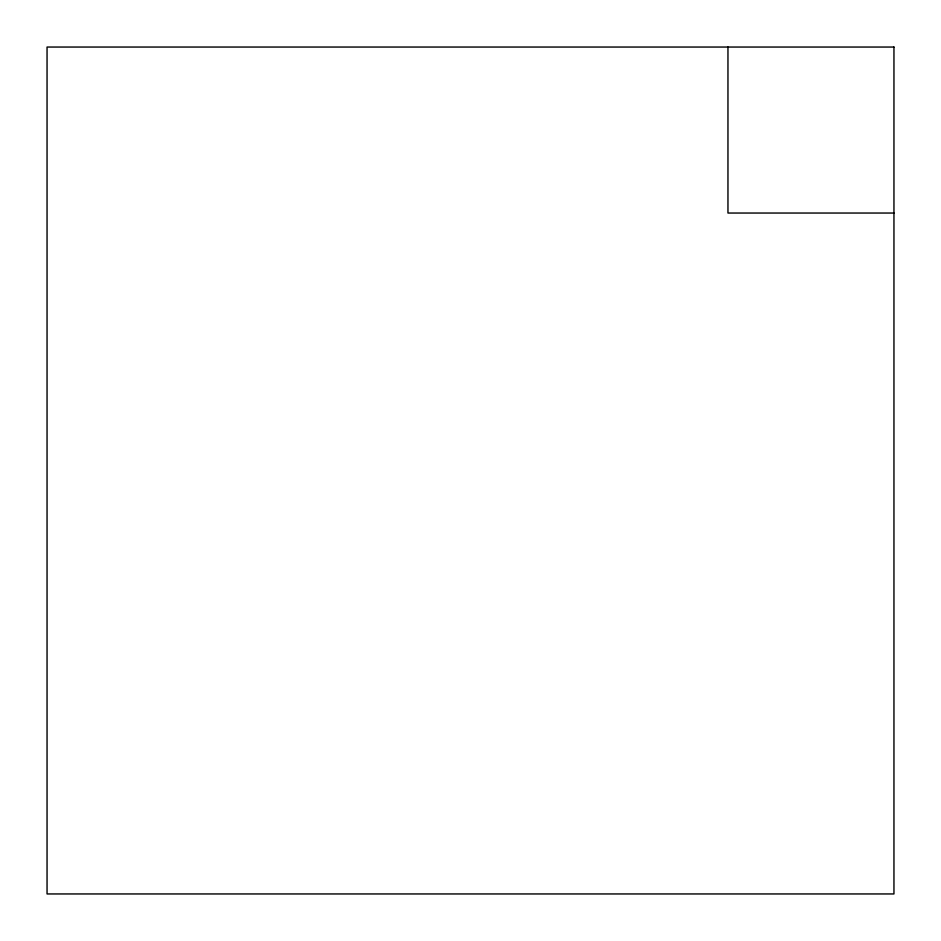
<?xml version="1.0" encoding="UTF-8"?>
<svg xmlns="http://www.w3.org/2000/svg" width="941" height="941" viewBox="0 0 941 941"><rect width="100%" height="100%" fill="white"/><g stroke="black" fill="none" stroke-linecap="round" stroke-linejoin="round"><path stroke-width="1.41" d="M893.95 213.042L727.958 213.042L727.958 47.05M893.95 47.05L47.05 47.05L47.05 893.95L893.95 893.95L893.95 47.05"/></g></svg>
